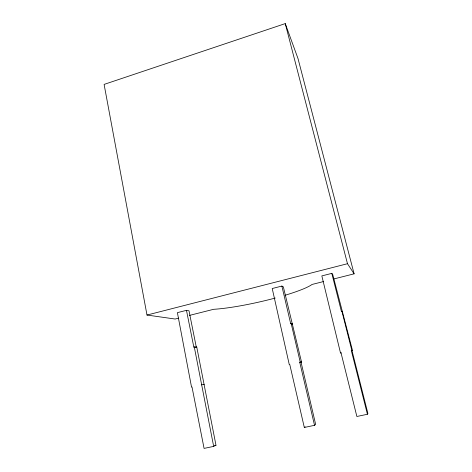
<?xml version="1.0" encoding="UTF-8"?>
<svg xmlns="http://www.w3.org/2000/svg" width="472" height="472" viewBox="0 0 472 472"><rect width="100%" height="100%" fill="white"/><g stroke="black" fill="none" stroke-linecap="round" stroke-linejoin="round"><path stroke-width="0.71" d="M367.422 414.274L367.9 413.478L351.953 350.466L351.286 350.448L367.422 414.274L356.873 416.481L341.008 352.808L340.495 352.926L321.845 275.908L331.798 273.377L332.677 274.32L352.46 350.348L351.953 350.466M314.529 425.325L315.656 424.405L301.03 362.142L299.744 362.272L314.529 425.325L304.316 427.461L289.784 364.555L289.289 364.667L272.226 288.528L281.878 286.073L283.342 286.852L301.519 362.03L301.03 362.142M304.316 427.461L305.148 426.83M213.668 446.394L215.981 445.249L196.753 347.062L193.827 347.115L186.475 310.34L177.395 312.647L191.538 387.093L192.004 386.987L204.075 448.4L213.668 446.394L194.293 347.003M333.438 279.052L354.106 273.837L298.015 58.581L285.253 23.6L104.1 84.405L146.999 315.048L175.112 319.031L178.681 318.128M146.999 315.048L347.486 263.712L354.106 273.837M189.39 315.426L213.663 309.296A58.552 7.823 -12.7 0 0 275.235 298.05M323.462 281.572L312.057 284.451A58.552 7.823 -12.7 0 1 284.982 295.289M281.878 286.073L290.693 323.674L292.557 323.898M342.69 311.774L341.409 311.402L331.798 273.377M196.753 347.062L196.299 347.168L189.001 310.812L186.475 310.34M299.744 362.272L301.519 362.03M351.286 350.448L352.46 350.348M214.624 445.533L215.981 445.249M201.367 384.839L204.24 384.338M340.495 352.926L341.291 352.908M193.827 347.115L195.679 347.156M290.693 323.674L292.068 324.01M285.253 23.6L347.486 263.712M341.917 311.278L351.799 350.33M291.183 323.556L300.245 362.16"/></g></svg>
